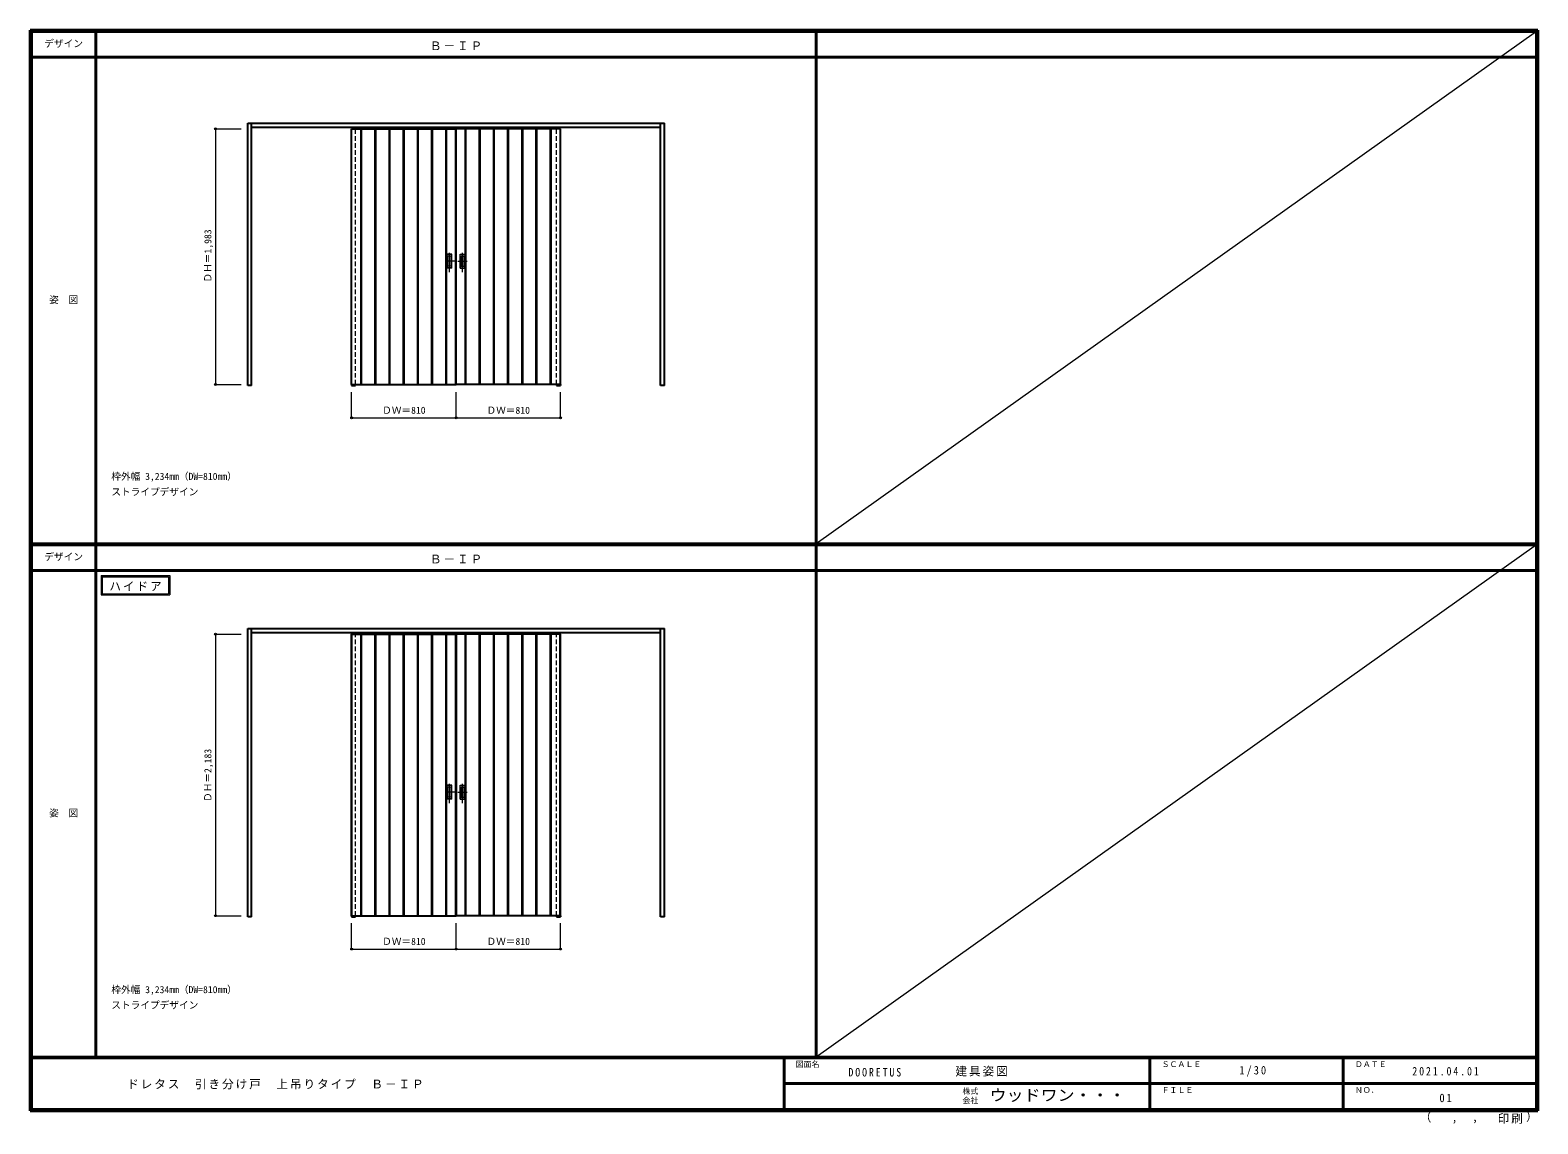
# Model space of a CAD drawing. Units: millimetres, scale not verified. Extents: x -6000 to 5700, y -4307 to 4175.
import ezdxf
from ezdxf.enums import TextEntityAlignment as Align

# ---------------------------------------------------------------- set-up
doc = ezdxf.new("R2010")
doc.units = ezdxf.units.MM
doc.header["$LTSCALE"] = 30
doc.header["$PDMODE"] = 32
doc.header["$PDSIZE"] = 15
doc.linetypes.add('CHAIN1', pattern=[8, 5, -1, 1, -1])
doc.linetypes.add('DASHED1', pattern=[1.8, 1.2, -0.6])
for name, color, linetype, lineweight in [('0-2_扉', 3, 'Continuous', 25), ('0-4_枠', 3, 'Continuous', 25), ('0-6_引手', 7, 'Continuous', 18), ('0-A_文字', 7, 'Continuous', 18), ('0-B_寸法', 7, 'Continuous', 9), ('F-1_枠', 6, 'Continuous', 40), ('F-A_文字', 7, 'Continuous', 18)]:
    doc.layers.add(name, color=color, linetype=linetype, lineweight=lineweight)
doc.styles.add('ＭＳ ゴシック', font='')
doc.styles.get('ＭＳ ゴシック').set_extended_font_data('MS Gothic')

msp = doc.modelspace()

# ---------------------------------------------------------------- linework, layer by layer
at = {"layer": '0-2_扉', "color": 4, "linetype": 'DASHED1', "lineweight": 9}
for p, q in [((-3505, 1426), (-3505, 3423)), ((-3475, 1426), (-3475, 3423)), ((-3475, 1426), (-3475, 3409)), ((-1915, 1426), (-1915, 3423)), ((-1915, 1426), (-1915, 3409)), ((-1885, 1426), (-1885, 3423)), ((-2695, -509.75), (-2695, -513.75)), ((-2695, -509.75), (-2695, -513.75))]:
    msp.add_line(p, q, dxfattribs=at)
at = {"layer": '0-2_扉'}
for p, q in [((-3505, 3409.5), (-2695, 3409.5)), ((-3505, 1426), (-3505, 3409)), ((-3432, 1426.5), (-3432, 3409.5)), ((-3428, 1426.5), (-3428, 3409.5)), ((-3322, 1426.5), (-3322, 3409.5)), ((-3318, 1426.5), (-3318, 3409.5)), ((-3212, 1426.5), (-3212, 3409.5)), ((-3208, 1426.5), (-3208, 3409.5)), ((-3102, 1426.5), (-3102, 3409.5)), ((-3098, 1426.5), (-3098, 3409.5)), ((-2992, 1426.5), (-2992, 3409.5)), ((-2988, 1426.5), (-2988, 3409.5)), ((-2882, 1426.5), (-2882, 3409.5)), ((-2878, 1426.5), (-2878, 3409.5)), ((-2772, 1426.5), (-2772, 3409.5)), ((-2768, 1426.5), (-2768, 3409.5)), ((-2697, 1426.5), (-2697, 3409.5)), ((-1885, 3409.5), (-2695, 3409.5)), ((-2693, 1426.5), (-2693, 3409.5)), ((-2622, 1426.5), (-2622, 3409.5)), ((-2618, 1426.5), (-2618, 3409.5)), ((-2512, 1426.5), (-2512, 3409.5)), ((-2508, 1426.5), (-2508, 3409.5)), ((-2402, 1426.5), (-2402, 3409.5)), ((-2398, 1426.5), (-2398, 3409.5)), ((-2292, 1426.5), (-2292, 3409.5)), ((-2288, 1426.5), (-2288, 3409.5)), ((-2182, 1426.5), (-2182, 3409.5)), ((-2178, 1426.5), (-2178, 3409.5)), ((-2072, 1426.5), (-2072, 3409.5)), ((-2068, 1426.5), (-2068, 3409.5)), ((-1962, 1426.5), (-1962, 3409.5)), ((-1958, 1426.5), (-1958, 3409.5)), ((-1885, 1426), (-1885, 3409)), ((-3505, 1426.5), (-3505, 1418)), ((-3505, 1418), (-3475, 1418)), ((-3475, 1426.5), (-3475, 1418)), ((-1885, 1426.5), (-2695, 1426.5)), ((-1915, 1426.5), (-1915, 1418)), ((-1915, 1418), (-1885, 1418)), ((-1885, 1426.5), (-1885, 1418)), ((-3505, -509.75), (-2695, -509.75)), ((-3505, -2692.75), (-3505, -509.75)), ((-3503, -2692.75), (-3503, -509.75)), ((-3432, -2692.75), (-3432, -509.75)), ((-3428, -2692.75), (-3428, -509.75)), ((-3322, -2692.75), (-3322, -509.75)), ((-3318, -2692.75), (-3318, -509.75)), ((-3212, -2692.75), (-3212, -509.75)), ((-3208, -2692.75), (-3208, -509.75)), ((-3102, -2692.75), (-3102, -509.75)), ((-3098, -2692.75), (-3098, -509.75)), ((-2992, -2692.75), (-2992, -509.75)), ((-2988, -2692.75), (-2988, -509.75)), ((-2882, -2692.75), (-2882, -509.75)), ((-2878, -2692.75), (-2878, -509.75)), ((-2772, -2692.75), (-2772, -509.75)), ((-2768, -2692.75), (-2768, -509.75)), ((-2697, -2692.75), (-2697, -509.75)), ((-2695, -509.75), (-2695, -2692.75)), ((-1885, -509.75), (-2695, -509.75)), ((-2695, -509.75), (-2695, -2692.75)), ((-2693, -2692.75), (-2693, -509.75)), ((-2622, -2692.75), (-2622, -509.75)), ((-2618, -2692.75), (-2618, -509.75)), ((-2512, -2692.75), (-2512, -509.75)), ((-2508, -2692.75), (-2508, -509.75)), ((-2402, -2692.75), (-2402, -509.75)), ((-2398, -2692.75), (-2398, -509.75)), ((-2292, -2692.75), (-2292, -509.75)), ((-2288, -2692.75), (-2288, -509.75)), ((-2182, -2692.75), (-2182, -509.75)), ((-2178, -2692.75), (-2178, -509.75)), ((-2072, -2692.75), (-2072, -509.75)), ((-2068, -2692.75), (-2068, -509.75)), ((-1962, -2692.75), (-1962, -509.75)), ((-1958, -2692.75), (-1958, -509.75)), ((-1887, -2692.75), (-1887, -509.75)), ((-1885, -2692.75), (-1885, -509.75)), ((-3505, -2692.75), (-2695, -2692.75)), ((-1885, -2692.75), (-2695, -2692.75))]:
    msp.add_line(p, q, dxfattribs=at)
at = {"layer": '0-2_扉', "color": 7, "lineweight": 18}
for p, q in [((-3430, 1426.5), (-3430, 3409.5)), ((-3320, 1426.5), (-3320, 3409.5)), ((-3210, 1426.5), (-3210, 3409.5)), ((-3100, 1426.5), (-3100, 3409.5)), ((-2990, 1426.5), (-2990, 3409.5)), ((-2880, 1426.5), (-2880, 3409.5)), ((-2770, 1426.5), (-2770, 3409.5)), ((-2620, 1426.5), (-2620, 3409.5)), ((-2510, 1426.5), (-2510, 3409.5)), ((-2400, 1426.5), (-2400, 3409.5)), ((-2290, 1426.5), (-2290, 3409.5)), ((-2180, 1426.5), (-2180, 3409.5)), ((-2070, 1426.5), (-2070, 3409.5)), ((-1960, 1426.5), (-1960, 3409.5)), ((-3430, -2692.75), (-3430, -509.75)), ((-3320, -2692.75), (-3320, -509.75)), ((-3210, -2692.75), (-3210, -509.75)), ((-3100, -2692.75), (-3100, -509.75)), ((-2990, -2692.75), (-2990, -509.75)), ((-2880, -2692.75), (-2880, -509.75)), ((-2770, -2692.75), (-2770, -509.75)), ((-2620, -2692.75), (-2620, -509.75)), ((-2510, -2692.75), (-2510, -509.75)), ((-2400, -2692.75), (-2400, -509.75)), ((-2290, -2692.75), (-2290, -509.75)), ((-2180, -2692.75), (-2180, -509.75)), ((-2070, -2692.75), (-2070, -509.75)), ((-1960, -2692.75), (-1960, -509.75))]:
    msp.add_line(p, q, dxfattribs=at)
at = {"layer": '0-2_扉'}
msp.add_lwpolyline([(-3505, 1426.5), (-2695, 1426.5), (-2695, 3409.5)], dxfattribs=at)
at = {"layer": '0-4_枠'}
for p, q in [((-4312, 1418), (-4312, 3453)), ((-4312, 3453), (-1078, 3453)), ((-4282, 1418), (-4282, 3453)), ((-4282, 3423), (-1108, 3423)), ((-1108, 1418), (-1108, 3453)), ((-1078, 1418), (-1078, 3453)), ((-4282, 1418), (-4312, 1418)), ((-1078, 1418), (-1108, 1418)), ((-4312, -2701.25), (-4312, -466.25)), ((-4312, -466.25), (-1078, -466.25)), ((-4282, -2701.25), (-4282, -466.25)), ((-1108, -2701.25), (-1108, -466.25)), ((-1078, -2701.25), (-1078, -466.25)), ((-4282, -496.25), (-1108, -496.25)), ((-4282, -2701.25), (-4312, -2701.25)), ((-3505, -2693.25), (-3505, -2701.25)), ((-3505, -2701.25), (-3475, -2701.25)), ((-3475, -2692.75), (-3475, -2701.25)), ((-1915, -2692.75), (-1915, -2701.25)), ((-1915, -2701.25), (-1885, -2701.25)), ((-1885, -2692.75), (-1885, -2701.25)), ((-1078, -2701.25), (-1108, -2701.25))]:
    msp.add_line(p, q, dxfattribs=at)
at = {"layer": '0-4_枠', "color": 4, "linetype": 'DASHED1', "lineweight": 9}
for p, q in [((-3505, -2693.25), (-3505, -496.25)), ((-3475, -2693.25), (-3475, -496.25)), ((-1915, -2693.25), (-1915, -496.25)), ((-1885, -2693.25), (-1885, -496.25))]:
    msp.add_line(p, q, dxfattribs=at)
at = {"layer": '0-6_引手', "linetype": 'CHAIN1'}
for p, q in [((-2746, 2298.77), (-2746, 2469.62)), ((-2644, 2298.77), (-2644, 2469.62)), ((-2707.93, 2384), (-2780.44, 2384)), ((-2682.07, 2384), (-2609.56, 2384)), ((-2707.93, -1735.25), (-2780.44, -1735.25)), ((-2746, -1820.48), (-2746, -1649.63)), ((-2682.07, -1735.25), (-2609.56, -1735.25)), ((-2644, -1820.48), (-2644, -1649.63))]:
    msp.add_line(p, q, dxfattribs=at)
at = {"layer": '0-6_引手'}
for p, q in [((-2727, 2439), (-2765, 2439)), ((-2765, 2329), (-2765, 2439)), ((-2733.5, 2423), (-2758.5, 2423)), ((-2758.5, 2345), (-2758.5, 2423)), ((-2733.5, 2345), (-2758.5, 2345)), ((-2733.5, 2345), (-2733.5, 2423)), ((-2727, 2329), (-2727, 2439)), ((-2663, 2439), (-2625, 2439)), ((-2663, 2329), (-2663, 2439)), ((-2656.5, 2423), (-2631.5, 2423)), ((-2656.5, 2345), (-2656.5, 2423)), ((-2656.5, 2345), (-2631.5, 2345)), ((-2631.5, 2345), (-2631.5, 2423)), ((-2625, 2329), (-2625, 2439)), ((-2727, 2329), (-2765, 2329)), ((-2663, 2329), (-2625, 2329)), ((-2727, -1680.25), (-2765, -1680.25)), ((-2765, -1790.25), (-2765, -1680.25)), ((-2733.5, -1696.25), (-2758.5, -1696.25)), ((-2758.5, -1774.25), (-2758.5, -1696.25)), ((-2733.5, -1774.25), (-2733.5, -1696.25)), ((-2727, -1790.25), (-2727, -1680.25)), ((-2663, -1680.25), (-2625, -1680.25)), ((-2663, -1790.25), (-2663, -1680.25)), ((-2656.5, -1696.25), (-2631.5, -1696.25)), ((-2656.5, -1774.25), (-2656.5, -1696.25)), ((-2631.5, -1774.25), (-2631.5, -1696.25)), ((-2625, -1790.25), (-2625, -1680.25)), ((-2727, -1790.25), (-2765, -1790.25)), ((-2733.5, -1774.25), (-2758.5, -1774.25)), ((-2663, -1790.25), (-2625, -1790.25)), ((-2656.5, -1774.25), (-2631.5, -1774.25))]:
    msp.add_line(p, q, dxfattribs=at)
at = {"layer": '0-6_引手', "linetype": 'DASHED1'}
for p, q in [((-2762, 2333), (-2762, 2435)), ((-2628, 2333), (-2628, 2435)), ((-2730, 2333), (-2762, 2333)), ((-2660, 2333), (-2628, 2333)), ((-2762, -1786.25), (-2762, -1684.25)), ((-2628, -1786.25), (-2628, -1684.25)), ((-2730, -1786.25), (-2762, -1786.25)), ((-2660, -1786.25), (-2628, -1786.25))]:
    msp.add_line(p, q, dxfattribs=at)
for points in [[(-2730, 2333), (-2730, 2435), (-2762, 2435)], [(-2660, 2333), (-2660, 2435), (-2628, 2435)], [(-2730, -1786.25), (-2730, -1684.25), (-2762, -1684.25)], [(-2660, -1786.25), (-2660, -1684.25), (-2628, -1684.25)]]:
    msp.add_lwpolyline(points, dxfattribs=at)
at = {"layer": '0-A_文字'}
for p, q in [((-5450, -55.5), (-5450, -205.5)), ((-5440, -65.5), (-4925.67, -65.5)), ((-4925.67, -65.5), (-4925.67, -195.5)), ((-5450, -205.5), (-4915.67, -205.5))]:
    msp.add_line(p, q, dxfattribs=at)
for points in [[(-5450, -55.5), (-4915.67, -55.5), (-4915.67, -205.5)], [(-5440, -65.5), (-5440, -195.5), (-4925.67, -195.5)]]:
    msp.add_lwpolyline(points, dxfattribs=at)
at = {"layer": '0-B_寸法', "color": 4}
for p, q in [((-4562, 3409.5), (-4362, 3409.5)), ((-4562, 3409.5), (-4562, 1426.5)), ((-4562, 1426.5), (-4362, 1426.5)), ((-3505, 1168), (-3505, 1368)), ((-2695, 1168), (-2695, 1368)), ((-1885, 1168), (-1885, 1368)), ((-3505, 1168), (-1885, 1168)), ((-4562, -509.75), (-4362, -509.75)), ((-4562, -509.75), (-4562, -2692.75)), ((-4562, -2692.75), (-4362, -2692.75)), ((-3505, -2951.25), (-3505, -2751.25)), ((-2695, -2951.25), (-2695, -2751.25)), ((-1885, -2951.25), (-1885, -2751.25)), ((-3505, -2951.25), (-1885, -2951.25))]:
    msp.add_line(p, q, dxfattribs=at)
at = {"layer": '0-B_寸法'}
for p in [(-4562, 3409.5), (-4562, 1426.5), (-3505, 1168), (-2695, 1168), (-1885, 1168), (-4562, -509.75), (-4562, -2692.75), (-3505, -2951.25), (-2695, -2951.25), (-1885, -2951.25)]:
    msp.add_point(p, dxfattribs=at)
at = {"layer": 'F-1_枠'}
for p, q in [((-6000, 4175), (5700, 4175)), ((-6000, 4175), (-6000, -4205)), ((-6000, 4170), (5700, 4170)), ((-6000, 4165), (5700, 4165)), ((-5995, 4175), (-5995, -4205)), ((-5990, 4175), (-5990, -4205)), ((-5490, 4175), (-5490, -3790)), ((100, -3790), (100, 4175)), ((5690, 4175), (5690, -4205)), ((5695, 4175), (5695, -4205)), ((5700, 4175), (5700, -4205)), ((-6000, 3965), (5700, 3965)), ((-6000, 190.5), (5700, 190.5)), ((-6000, 187.5), (5700, 187.5)), ((-6000, 184.5), (5700, 184.5)), ((-6000, -15.5), (5700, -15.5)), ((5700, -3790), (-6000, -3790)), ((5700, -3795), (-6000, -3795)), ((-150, -3795), (-150, -4195)), ((2690, -3795), (2690, -4195)), ((4190, -3795), (4190, -4195)), ((-150, -3995), (5690, -3995.01)), ((5700, -4195), (-6000, -4195)), ((5700, -4200), (-6000, -4200)), ((5700, -4205), (-6000, -4205))]:
    msp.add_line(p, q, dxfattribs=at)
at = {"layer": 'F-A_文字'}
for p, q in [((5690, 4165), (100, 190.5)), ((5690, 184.5), (100, -3790))]:
    msp.add_line(p, q, dxfattribs=at)

# ---------------------------------------------------------------- texts
at = {"layer": '0-A_文字', "style": 'ＭＳ ゴシック'}
for s, p in [('枠外幅 3,234mm（DW=810mm）', (-5370, 670.5)), ('ストライプデザイン', (-5370, 550.5)), ('枠外幅 3,234mm（DW=810mm）', (-5370, -3310)), ('ストライプデザイン', (-5370, -3430))]:
    msp.add_text(s, height=54.99, dxfattribs=at).set_placement(p, align=Align.BOTTOM_LEFT)
at = {"layer": '0-A_文字', "char_height": 65.98, "attachment_point": 7, "style": 'ＭＳ ゴシック'}
for s, insert in [('\\T1.17;Ｂ－ＩＰ', (-2897.5, 4020)), ('\\T1.17;Ｂ－ＩＰ', (-2897.5, 39.5)), ('\\T1.17;ハイドア', (-5385.34, -175.5))]:
    msp.add_mtext(s, dxfattribs=dict(at, insert=insert))
at = {"layer": '0-B_寸法', "style": 'ＭＳ ゴシック'}
for s, p in [('ＤＨ＝1,983', (-4577, 2217.75)), ('ＤＨ＝2,183', (-4577, -1810.75))]:
    msp.add_text(s, height=54.99, rotation=90, dxfattribs=at).set_placement(p, align=Align.BOTTOM_LEFT)
for p in [(-3268.75, 1183), (-2458.75, 1183), (-3268.75, -2936.25), (-2458.75, -2936.25)]:
    msp.add_text('ＤＷ＝810', height=54.99, dxfattribs=at).set_placement(p, align=Align.BOTTOM_LEFT)
at = {"layer": 'F-A_文字', "style": 'ＭＳ ゴシック'}
for s, height, p in [('デザイン', 54.99, (-5890, 4027.5)), ('姿\u3000図', 54.99, (-5852.5, 2040.25)), ('デザイン', 54.99, (-5890, 47)), ('姿\u3000図', 54.99, (-5852.5, -1940.25)), ('図面名', 43.99, (-60, -3880)), ('ＳＣＡＬＥ', 43.99, (2780, -3880)), ('ＤＡＴＥ', 43.99, (4280, -3880)), ('株式', 43.99, (1235, -4089)), ('ＦＩＬＥ', 43.99, (2780, -4080)), ('ＮＯ．', 43.99, (4280, -4080)), ('会社', 43.99, (1235, -4161)), ('（', 65.98, (4784.03, -4308.31)), ('）', 65.98, (5608.4, -4304.13)), (',', 65.98, (5031.28, -4308.31)), (',', 65.98, (5190.2, -4305.53))]:
    msp.add_text(s, height=height, dxfattribs=at).set_placement(p, align=Align.BOTTOM_LEFT)
at = {"layer": 'F-A_文字', "style": 'ＭＳ ゴシック', "width": 1.1}
msp.add_text('ウッドワン・・・', height=87.98, dxfattribs=at).set_placement((1445, -4155), align=Align.BOTTOM_LEFT)
at = {"layer": 'F-A_文字', "char_height": 65.98, "attachment_point": 7, "style": 'ＭＳ ゴシック'}
for s, insert in [('\\T1.17;建具姿図', (1180.42, -3940)), ('\\T1.38;\\W0.9;1/30', (3383.75, -3940)), ('\\T1.17;ドレタス\u3000引き分け戸\u3000上吊りタイプ\u3000Ｂ－ＩＰ', (-5247.55, -4040)), ('\\T1.39;\\W0.85;DOORETUS', (350, -3940.79)), ('\\T1.39;\\W0.85;2021.04.01', (4726.25, -3932.5)), ('\\T1.36;\\W0.9;01', (4936.25, -4140)), ('\\T1.17;印刷', (5388.15, -4306.92))]:
    msp.add_mtext(s, dxfattribs=dict(at, insert=insert))

doc.saveas('drawing.dxf')
